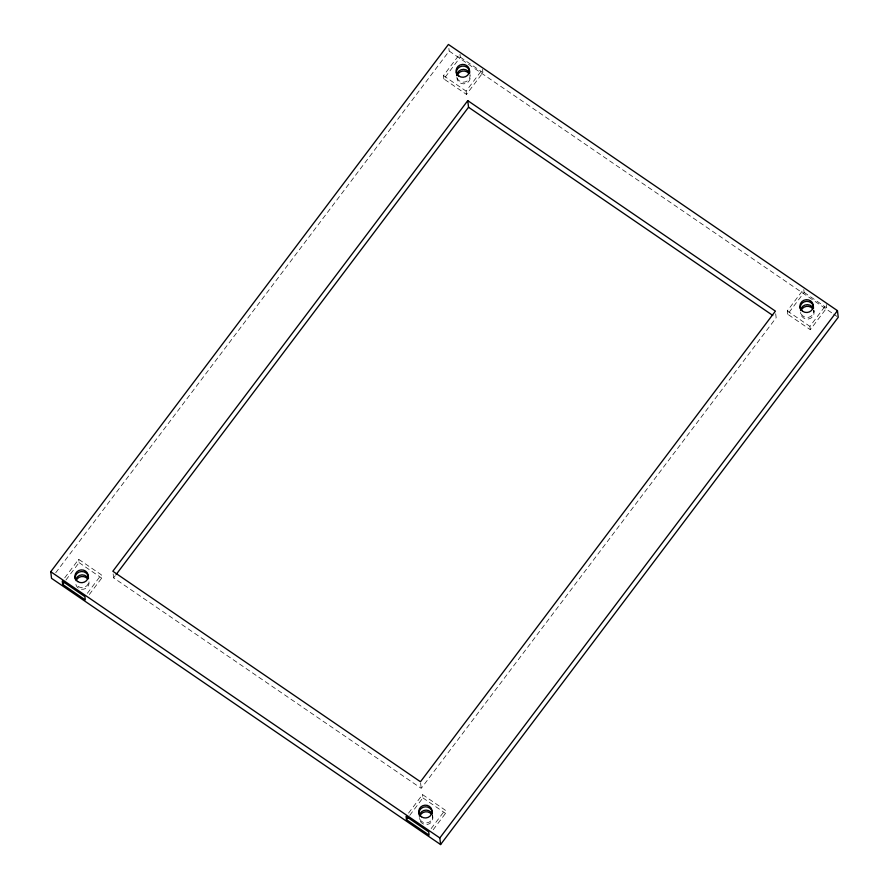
<?xml version="1.0" encoding="UTF-8"?>
<svg xmlns="http://www.w3.org/2000/svg" width="889" height="889" viewBox="0 0 889 889"><rect width="100%" height="100%" fill="white"/><g stroke="black" fill="none" stroke-linecap="round" stroke-linejoin="round"><path stroke-width="0.67" stroke-dasharray="4.45 3.33" d="M55.707 572.783L449.178 51.062L448.867 48.417M64.73 577.839L78.699 559.314L101.313 574.794L101.702 578.106L88.556 595.53M443.867 78.932L443.478 75.632L459.913 53.84L460.302 57.152L443.867 78.932L466.481 94.412L482.916 72.62L482.538 69.32M65.93 580.05L79.077 562.626L78.699 559.314M87.344 593.319L101.313 574.794M466.481 94.412L466.103 91.111L481.716 70.409M775.697 313.784L776.164 317.751L421.23 788.365L113.603 577.861L115.27 575.65M408.551 813.102L422.519 794.588L445.133 810.068L445.522 813.368L433.199 829.715M787.687 314.206L787.298 310.894L803.734 289.114L804.112 292.414L787.687 314.206L810.301 329.686L826.737 307.894L826.359 304.594M409.751 815.324L422.897 797.889L422.519 794.588M431.165 828.581L445.133 810.068M810.301 329.686L809.923 326.374L825.537 305.683M460.302 57.152L482.916 72.62M804.112 292.414L826.737 307.894M449.178 51.062L832.515 313.373M833.66 314.15L837.094 316.506M443.478 75.632L466.103 91.111M787.298 310.894L809.923 326.374M79.077 562.626L101.702 578.106M422.897 797.889L445.522 813.368M814.024 311.628L813.835 309.983A6.712 6.412 -6.6 0 1 808.257 317.373A6.712 6.412 -6.6 0 1 800.578 312.117L800.778 313.773M432.81 817.102L432.621 815.457A6.712 6.412 -6.6 0 1 427.042 822.847A6.712 6.412 -6.6 0 1 419.364 817.591L419.552 819.247M420.619 783.076L421.23 788.365M113.147 573.894L113.603 577.861M813.535 310.028A6.712 6.412 -6.6 0 1 808.457 319.029A6.712 6.412 -6.6 0 1 800.733 312.095M456.913 76.832A6.712 6.412 -6.6 0 0 463.758 83.844A6.712 6.412 -6.6 0 0 470.214 76.365L470.014 74.709A6.712 6.412 -6.6 0 1 457.257 78.454M88.433 583.495A6.712 6.412 -6.6 0 1 76.043 583.929M432.31 815.502A6.712 6.412 -6.6 0 1 427.231 824.503A6.712 6.412 -6.6 0 1 419.508 817.58M88.989 581.839A6.712 6.412 -6.6 0 1 83.41 589.229A6.712 6.412 -6.6 0 1 75.732 583.984"/><path stroke-width="1.33" d="M50.762 571.716L448.412 44.45L837.471 310.672L838.238 317.284L440.588 844.55L51.529 578.328L50.762 571.716L439.822 837.938L440.588 844.55M62.641 584.406L62.263 581.106L84.888 596.586L85.266 599.886L62.641 584.406L64.286 582.228M467.77 100.635L112.836 571.249L420.464 781.753L775.397 311.139L467.77 100.635L468.536 107.247L116.115 574.538M406.462 819.68L406.084 816.38L428.698 831.848L429.087 835.16L406.462 819.68L408.107 817.502M439.822 837.938L837.471 310.672M468.536 107.247L772.73 315.406M456.713 75.176A6.712 6.412 -6.6 0 1 469.525 73.109M457.313 75.198A6.712 6.412 -6.6 0 1 468.792 73.343M800.533 310.45A6.712 6.412 -6.6 0 1 813.335 308.383M801.133 310.472A6.712 6.412 -6.6 0 1 812.613 308.616M419.319 815.924A6.712 6.412 -6.6 0 1 432.121 813.857M75.909 579.017A6.712 6.412 -6.6 0 1 88.3 578.583M419.919 815.946A6.712 6.412 -6.6 0 1 431.398 814.091M76.098 580.673A6.712 6.412 -6.6 0 1 87.578 578.817M456.879 75.143A6.712 6.412 -6.6 0 1 461.958 66.153A6.712 6.412 -6.6 0 1 469.681 73.076M800.2 308.816A6.712 6.412 -6.6 0 1 806.656 301.338A6.712 6.412 -6.6 0 1 813.502 308.35M418.986 814.291A6.712 6.412 -6.6 0 1 425.431 806.812A6.712 6.412 -6.6 0 1 432.287 813.824M75.165 579.017A6.712 6.412 -6.6 0 1 81.61 571.538A6.712 6.412 -6.6 0 1 88.467 578.55M458.868 76.054A6.712 6.412 -6.6 0 0 469.492 71.42A6.712 6.412 -6.6 0 0 460.091 64.986A6.712 6.412 -6.6 0 0 458.868 76.054M802.689 311.317A6.712 6.412 -6.6 0 0 813.313 306.694A6.712 6.412 -6.6 0 0 803.912 300.26A6.712 6.412 -6.6 0 0 802.689 311.317M421.475 816.791A6.712 6.412 -6.6 0 0 432.087 812.168A6.712 6.412 -6.6 0 0 422.686 805.734A6.712 6.412 -6.6 0 0 421.475 816.791M77.654 581.528A6.712 6.412 -6.6 0 0 88.267 576.905A6.712 6.412 -6.6 0 0 78.865 570.471A6.712 6.412 -6.6 0 0 77.654 581.528"/></g></svg>
